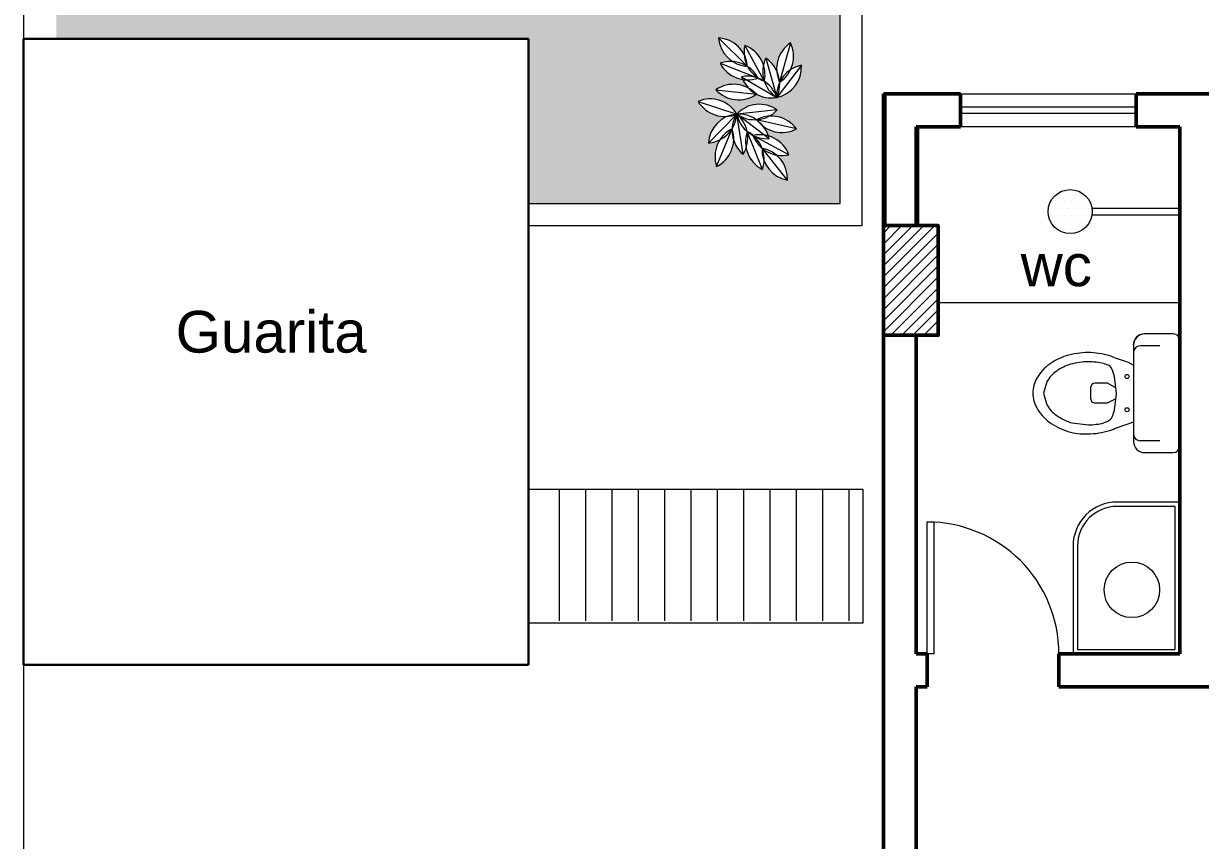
# Model space of a CAD drawing. Header units: millimetres. Extents: x 42 to 552, y 43 to 535.
# Drawn here: x 141.33 to 146.69, y 511.15 to 514.87 of the extents above; entities that cross this region are included whole.
import ezdxf
from ezdxf.enums import TextEntityAlignment as Align

# ---------------------------------------------------------------- set-up
doc = ezdxf.new("R2010")
doc.units = ezdxf.units.MM
doc.header["$LTSCALE"] = 0.75
doc.header["$MEASUREMENT"] = 0
for name, color, linetype, lineweight in [('Gramado', 9, 'Continuous', 0), ('Linhas finas', 7, 'Continuous', 0), ('Linhas grossas', 7, 'Continuous', 30), ('Paredes', 7, 'Continuous', 50)]:
    doc.layers.add(name, color=color, linetype=linetype, lineweight=lineweight)
doc.layers.add('Textos', color=144, linetype='Continuous')
doc.styles.get("Standard").update_dxf_attribs({"font": 'arial.ttf'})

# ---------------------------------------------------------------- blocks, each defined once
blk = doc.blocks.new('arbusto3planta')
for p, q in [((-0.5065592539574482, 0.5559398796849706), (-0.374758698570048, 0.4253165720186303)), ((-0.387474266885306, 0.5209202852141885), (-0.2985324836894279, 0.3580608546979818)), ((-0.1791702741102483, 0.5325370813591093), (-0.2286669973511835, 0.3536966237033141)), ((-0.499494596354765, 0.4403126185565043), (-0.3268253762332165, 0.3723481033390783)), ((-0.2923150056217878, 0.4631092105649799), (-0.241878219220439, 0.2845315930323551)), ((-0.1291733648808986, 0.4319475036880505), (-0.2418782192198421, 0.2845315930319714)), ((-0.4016942543387358, 0.3788325465015419), (-0.2418782192204958, 0.2845315930323267)), ((-0.519335059300289, 0.3190645171867033), (-0.3348360982501504, 0.2992158830387268)), ((-0.6002692578324513, 0.2666885262902099), (-0.4239504409769381, 0.2088481448185178)), ((-0.2393244436523787, 0.2274781213963166), (-0.4239504409520407, 0.208848144820081)), ((-0.553381553487128, 0.07587663654074106), (-0.4239504409526091, 0.2088481448205215)), ((-0.3951015742881623, 0.02554081327456004), (-0.4239504409520691, 0.2088481448200668)), ((-0.2764787996057976, 0.09621622259209062), (-0.4239504409520407, 0.208848144820081)), ((-0.1525667716752537, 0.1415746358615309), (-0.3333975614833662, 0.1832166862853626)), ((-0.5156978263385668, -0.02994345028930923), (-0.4452906625183459, 0.1417442492960532)), ((-0.3074900580417079, -0.04317328700554413), (-0.3764395033108201, 0.1291050021176119)), ((-0.1866811223355853, 0.0235451601586476), (-0.3500458049081203, 0.1115554742933682)), ((-0.1934129288477209, -0.09210195690096157), (-0.3087495881157167, 0.05326409806035315))]:
    blk.add_line(p, q)
for centre, start, end in [((-0.3655303253073043, 0.5664339767432125), 184.2555907635287, 266.2584697536859), ((-0.5157876272201634, 0.414822474960431), 4.255590763526271, 86.2584697536843), ((-0.2493339564921371, 0.4906458829284901), 167.6386655718902, 249.641544562048), ((-0.4366727940825683, 0.3883352569836802), 347.6386655718874, 69.64154456204618), ((-0.1010576489730397, 0.4146485637526638), 123.5283514032396, 205.5312303933977), ((-0.3067796224883637, 0.4715851413097596), 303.5283514032378, 25.53123039339553), ((-0.452250118311099, 0.3070187924292043), 27.51341279372362, 109.5162917838811), ((-0.3740698542768541, 0.5056419294663783), 207.5134127937251, 289.5162917838829), ((-0.1643867994794164, 0.4028293726217527), 154.7701619037842, 236.7730408939415), ((-0.3698064253628388, 0.3448114309755681), 334.7701619037828, 56.77304089393969), ((-0.100738791208272, 0.2934167857612096), 101.5993257610104, 183.6022047511685), ((-0.2703127928924687, 0.4230623109588123), 281.5993257610088, 3.602204751166725), ((-0.3760239034305073, 0.2397630751085984), 18.45543123937589, 100.4583102295345), ((-0.2675485701286959, 0.4236010644252985), 198.4554312393787, 280.4583102295361), ((-0.4385016203187035, 0.2030246967297558), 42.85822348001354, 124.8611024701713), ((-0.5453770350885065, 0.1363576831581952), 30.83677881584764, 112.8396578060063), ((-0.4156695372317358, 0.4152557034956601), 222.8582234800159, 304.8611024701736), ((-0.4788426637208545, 0.3391789879505325), 210.8367788158506, 292.8396578060081), ((-0.3209223177771321, 0.1119745641887988), 54.76057750422448, 136.7634564943821), ((-0.3423525668272589, 0.324351702027613), 234.7605775042227, 316.7634564943799), ((-0.5651452275438942, 0.2168053446237934), 274.7715612691251, 356.7744402592833), ((-0.412186766895843, 0.06791943673746914), 94.77156126912345, 176.7744402592809), ((-0.3040958759271177, 0.1337870494913034), 147.942397411897, 229.9452764020548), ((-0.4149954356080912, 0.06771312907785898), 11.62766674749312, 93.63054573765095), ((-0.5149561393130853, 0.1006019086033376), 327.9423974118992, 49.94527640205662), ((-0.2854338049497755, 0.2373512383343126), 191.6276667474907, 273.6305457376493), ((-0.2669328008672665, 0.05838992478962268), 36.0304589881305, 118.0333379782884), ((-0.2190315322912966, 0.2664013973572992), 216.0304589881285, 298.0333379782865), ((-0.3817472023721393, 0.01540536588355224), 116.7005869113528, 198.7034659015102), ((-0.5792412864847449, 0.09639543312320598), 296.7005869113547, 18.70346590151254), ((-0.2428780580833347, 0.08262247703541448), 160.8109010800025, 242.8137800701596), ((-0.4410515032691649, 0.003309238076639076), 340.8109010800046, 62.81378007016144), ((-0.3189830374890334, -0.02640969982509489), 20.68564830183933, 102.6885272919978), ((-0.2177438897546722, 0.1615103342771107), 200.6856483018372, 282.6885272919944), ((-0.1674732424299634, 0.04691752899154267), 177.4278262716404, 259.4307052617991), ((-0.3346892745335026, -0.08575538783217951), 357.4278262716429, 79.4307052618008)]:
    blk.add_arc(centre, 0.141418827562914, start, end)
blk = doc.blocks.new('01bacicp')
at = {"linetype": 'Continuous'}
for p, q in [((-0.2706145514823159, -0.04460357670330417), (-0.2706145514823159, -0.1746035767033054)), ((0.239385448517683, -0.01460357670330392), (-0.2406145514823157, -0.01460357670330437)), ((0.2693854485176832, -0.1746035767033045), (0.2693854485176832, -0.04460357670330373)), ((-0.2164765364391306, -0.1054577232467011), (-0.2164765364391306, -0.194603576703305)), ((0.2152474334744978, -0.1054577232467011), (0.2152474334744978, -0.194603576703305)), ((-0.2206145514823161, -0.2246035767033052), (0.2193854485176834, -0.2246035767033043)), ((-0.02737638640226336, -0.3078716428601491), (-0.04647607396638431, -0.3431799549571521)), ((0.04351807370469185, -0.3432075525837557), (0.02396491744526319, -0.3078135964639821)), ((-0.04647607396638431, -0.3431799549571521), (-0.04643932322338618, -0.4002178172442719)), ((0.04351807370469185, -0.4002049308092284), (0.04351807370469185, -0.3432075525837557)), ((-0.02643932737489152, -0.4202049308092284), (0.02351807370469228, -0.4202049308092284))]:
    blk.add_line(p, q, dxfattribs=at)
for points in [[(-0.1637798222919002, -0.3131799549571519), (-0.1418242844507267, -0.2500434406069449), (-0.1287974764001989, -0.225286989661726), (0.1312025235998009, -0.225286989661726), (0.1618760914307327, -0.3131799549571501), (0.1631926532019135, -0.3166757295172764)], [(-0.1356184877571369, -0.3609478618362658), (-0.1280360785134169, -0.3378199944772886), (-0.1170644598718011, -0.3266785566126202), (-0.1024541625433466, -0.320178159270645), (-0.07708911818585928, -0.3131799549571519), (0.002023053909016248, -0.3047323785499754), (0.07586001522122565, -0.3131799549571519), (0.1012883778368154, -0.3208728789397539), (0.1167043860742556, -0.3285413964083972), (0.1268030579442625, -0.3393069716741128), (0.1343893847925042, -0.3609478618362658)]]:
    blk.add_lwpolyline(points, dxfattribs=at)
for points in [[(-0.1637798222919091, -0.3131799549571537, 0.02061110160360408), (-0.170903703783976, -0.3333572234040845, 0.07425279290063513), (-0.1858483030329001, -0.4322713041370014, 0.07425279290064182), (-0.1712438540378054, -0.5312361791356559, 0.08494482287113478), (-0.1320253545503922, -0.6095589281618086, 0.1062990259500508), (-0.06905979470089196, -0.6653749348505009, 0.1286422278814191), (-0.001476073966383495, -0.683179954957152, 0.1286422278814231)], [(-0.001476073966383495, -0.683179954957152, 0.1286422278814231), (0.06616846018101707, -0.665607389711873, 0.1062990259500508), (0.1293255407110632, -0.6100081855021529, 0.08494482287114159), (0.1729265249044429, -0.5236758845704075, 0.08995214376240723), (0.1837576775842003, -0.4329066499607124, 0.07425279290063976), (0.1691532285891055, -0.3339417749620606, 0.0211917533070978), (0.1618760914307327, -0.3131799549571501, 0.106299025950046)], [(-0.135618487757136, -0.3609478618362654, 0.06052125276366698), (-0.1440532157571885, -0.4303766385775707, 0.07087421449831834), (-0.132517213808689, -0.5113514678026729, 0.08246842187396071), (-0.1020410036754189, -0.5748324947313841, 0.1068169558707426), (-0.05264624936729323, -0.6204640243330655), (-0.0006145514823163722, -0.6346680695145102)], [(-0.0006145514823163722, -0.6346680695145102), (0.05141714640265782, -0.6204640243330655, 0.1068169558707519), (0.1008119007107862, -0.5748324947313836, 0.08246842187395446), (0.1345479000412544, -0.5045614251791197), (0.1428241127925549, -0.4303766385775707, 0.06052125276367169), (0.1343893847925024, -0.3609478618362654, 0.04535000877136934)]]:
    blk.add_lwpolyline(points, format="xyb", dxfattribs=at)
for centre in [(-0.0770891181858584, -0.2546487511758873), (0.07413697025309052, -0.2546487511758873)]:
    blk.add_circle(centre, 0.009124806254400042, dxfattribs=at)
for centre, radius, start, end in [((-0.2406145514823157, -0.04460357670330417), 0.03, 90, 179.9999999999999), ((0.239385448517683, -0.04460357670330373), 0.03, 0, 90), ((-0.2206145514823161, -0.1746035767033054), 0.05, 180, 270), ((-0.2206145514823161, -0.1760563743102335), 0.05, 180, 269.9999999999999), ((-0.1864765364391303, -0.194603576703305), 0.03, 180, 270), ((0.1852474334744976, -0.194603576703305), 0.03, 270, 0), ((0.2193854485176834, -0.1746035767033045), 0.05, 270, 0), ((-0.02643932737489152, -0.4002049308092284), 0.02, 180.036916919603, 269.9999999999999), ((0.02351807370469228, -0.4002049308092284), 0.02, 270, 0)]:
    blk.add_arc(centre, radius, start, end, dxfattribs=at)
blk = doc.blocks.new('*X22')
at = {"color": 0}
for p, q in [((-52.546875, 39.84375), (-52.546875, 39.84375)), ((-52.515625, 39.84375), (-52.515625, 39.84375)), ((-52.49999999999999, 39.875), (-52.49999999999999, 39.875)), ((-52.484375, 39.84375), (-52.484375, 39.84375)), ((-52.46874999999999, 39.875), (-52.46874999999999, 39.875)), ((-52.453125, 39.84375), (-52.453125, 39.84375)), ((-52.43749999999999, 39.875), (-52.43749999999999, 39.875)), ((-52.421875, 39.84375), (-52.421875, 39.84375)), ((-52.40624999999999, 39.875), (-52.40624999999999, 39.875)), ((-52.390625, 39.84375), (-52.390625, 39.84375)), ((-52.54687499999999, 39.78125), (-52.54687499999999, 39.78125)), ((-52.53125, 39.8125), (-52.53125, 39.8125)), ((-52.51562499999999, 39.78125), (-52.51562499999999, 39.78125)), ((-52.5, 39.8125), (-52.5, 39.8125)), ((-52.48437499999999, 39.78125), (-52.48437499999999, 39.78125)), ((-52.46875, 39.8125), (-52.46875, 39.8125)), ((-52.45312499999999, 39.78125), (-52.45312499999999, 39.78125)), ((-52.4375, 39.8125), (-52.4375, 39.8125)), ((-52.42187499999999, 39.78125), (-52.42187499999999, 39.78125)), ((-52.40625, 39.8125), (-52.40625, 39.8125)), ((-52.39062499999999, 39.78125), (-52.39062499999999, 39.78125)), ((-52.375, 39.8125), (-52.375, 39.8125)), ((-52.53125, 39.75), (-52.53125, 39.75)), ((-52.5, 39.75), (-52.5, 39.75)), ((-52.46875, 39.75), (-52.46875, 39.75)), ((-52.4375, 39.75), (-52.4375, 39.75)), ((-52.40625, 39.75), (-52.40625, 39.75)), ((-52.375, 39.75), (-52.375, 39.75)), ((-52.515625, 39.71875), (-52.515625, 39.71875)), ((-52.484375, 39.71875), (-52.484375, 39.71875)), ((-52.453125, 39.71875), (-52.453125, 39.71875)), ((-52.421875, 39.71875), (-52.421875, 39.71875))]:
    blk.add_line(p, q, dxfattribs=at)
blk = doc.blocks.new('Chuveiro')
for p, q in [((-0.0008242679290546562, 0.01807612479787934), (-0.4008242679290532, 0.01807612479787934)), ((-0.0008242679290546562, -0.01192387520212179), (-0.4008242679290532, -0.01192387520212179))]:
    blk.add_line(p, q)
blk.add_circle((-0.4989452108562205, 0.003962945158271225), 0.1)
blk.add_blockref('*X22', (51.96024720760009, -39.79569768389678))

msp = doc.modelspace()

# ---------------------------------------------------------------- hatches: boundary and pattern name
at = {"layer": 'Gramado'}
h = msp.add_hatch(dxfattribs=at)
h.set_pattern_fill('GRASS', color=92, scale=0.003)
h.set_pattern_definition([(90, (-892.9248568306605, -728.6013858563535), (-0.05388153672, 0.05388153672), [0.0142875, -0.09347557344]), (45, (-892.9248568306605, -728.6013858563535), (-0.05388153672641492, 0.05388153672641492), [0.0142875, -0.0619125]), (135, (-892.9248568306605, -728.6013858563535), (-0.05388153672641492, -0.05388153672641492), [0.0142875, -0.0619125])])
edge = h.paths.add_edge_path()
edge.add_line((145.0471408245012, 517.4998435632856), (144.340609007, 517.4998435632856))
edge.add_line((144.340609007, 517.4998435632856), (144.340609007, 517.1998435632856))
edge.add_line((144.340609007, 517.1998435632856), (142.340609007, 517.1998435632856))
edge.add_line((142.340609007, 517.1998435632856), (142.340609007, 517.4998435632856))
edge.add_line((142.340609007, 517.4998435632856), (142.0216834700325, 517.4998435632856))
edge.add_arc((141.8832333678459, 517.4710190252363), 0.1414188275627394, -25.22983809591159, 11.760660384646485, ccw=False)
edge.add_arc((142.089274199126, 517.2928506696874), 0.1414188275629525, 101.59932576099442, 123.52835140330711, ccw=False)
edge.add_arc((141.9197001974419, 517.4224961948848), 0.1414188275628092, -78.40067423894192, 3.6022047512299196, ccw=False)
edge.add_arc((141.9224644202059, 517.423034948351), 0.1414188275628079, 241.5883419959288, 280.4583102297619, ccw=False)
edge.add_arc((141.7743434531027, 517.4146895874219), 0.1414188275630095, 222.8582234800056, 304.8611024700301, ccw=False)
edge.add_arc((141.7515113700156, 517.202458580656), 0.1414188275628879, 61.58834199592877, 124.86110247012061, ccw=False)
edge.add_arc((141.922464420206, 517.4230349483519), 0.1414188275633924, 204.0137067799075, 222.8582234802082, ccw=False)
edge.add_arc((141.8159431360575, 517.5050758133928), 0.141418827562946, 207.5134127937179, 260.78059884051106, ccw=False)
edge.add_arc((141.7377628720232, 517.3064526763553), 0.1414188275631412, 86.25846975376157, 109.51629178382109, ccw=False)
edge.add_arc((141.8244826650271, 517.5658678606692), 0.1414188275627867, 207.831353460591, 236.7730408937573, ccw=False)
edge.add_line((141.6994223717911, 517.4998435632856), (141.4771408245028, 517.4998435632856))
edge.add_line((141.4771408245028, 517.4998435632856), (141.4771408245033, 514.7998435632858))
edge.add_line((141.4771408245033, 514.7998435632858), (141.8271408245025, 514.7998435632858))
edge.add_line((141.8271408245025, 514.7998435632858), (143.6271408245034, 514.7998435632855))
edge.add_line((143.6271408245034, 514.7998435632855), (143.6271408245034, 514.0498435632855))
edge.add_line((143.6271408245034, 514.0498435632855), (145.0471408245012, 514.0498435632855))
edge.add_line((145.0471408245012, 514.0498435632855), (145.0471408245012, 517.4998435632856))
edge = h.paths.add_edge_path(flags=16)
edge.add_arc((142.5183505570532, 516.4995128191144), 0.1414188275627755, -25.22983809591159, 25.531230393316378, ccw=False)
edge.add_arc((142.7243913883333, 516.3213444635655), 0.1414188275630152, 101.59932576112982, 123.52835140334551, ccw=False)
edge.add_arc((142.5548173866489, 516.450989988763), 0.1414188275628092, -78.40067423894192, 3.6022047512299196, ccw=False)
edge.add_arc((142.557581609413, 516.4515287422291), 0.1414188275627872, 241.5883419959693, 280.4583102297166, ccw=False)
edge.add_arc((142.4094606423099, 516.4431833813001), 0.1414188275630095, 222.8582234800056, 304.8611024700301, ccw=False)
edge.add_arc((142.3866285592228, 516.2309523745341), 0.1414188275628879, 61.58834199592877, 124.86110247012061, ccw=False)
edge.add_arc((142.5575816094133, 516.45152874223), 0.1414188275634758, 204.0137067798887, 222.8582234801768, ccw=False)
edge.add_arc((142.4510603252645, 516.5335696072711), 0.141418827563134, 207.5134127937996, 260.7805988406168, ccw=False)
edge.add_arc((142.3728800612303, 516.3349464702335), 0.1414188275631792, 86.25846975362379, 109.51629178386449, ccw=False)
edge.add_arc((142.4595998542344, 516.5943616545476), 0.1414188275629146, 184.2555907635215, 236.77304089384631, ccw=False)
edge.add_arc((142.3093425523213, 516.4427501527648), 0.141418827562962, 27.513412793614975, 86.25846975357177, ccw=False)
edge.add_arc((142.5757962230495, 516.5185735607329), 0.1414188275629488, 167.6386655718333, 184.2555907636134, ccw=False)
edge.add_arc((142.3884573854589, 516.4162629347884), 0.1414188275627735, 18.45543123921078, 69.64154456197218, ccw=False)
edge.add_arc((142.6607433800625, 516.4307570504266), 0.1414188275631603, 154.7701619039413, 167.6386655721328, ccw=False)
edge.add_arc((142.4553237541784, 516.37273910878), 0.1414188275631671, 25.531230393340024, 56.77304089385831, ccw=False)
edge.add_arc((142.7240725305685, 516.4425762415572), 0.1414188275629362, 123.52835140326869, 183.6022047505806, ccw=False)
edge = h.paths.add_edge_path(flags=0)
edge.add_line((142.5832519603211, 516.3124592708366), (142.4234359252027, 516.406760224306))
edge.add_arc((142.449106276111, 516.267690752913), 0.1414188275629489, 18.455431239298207, 100.45831022956389, ccw=False)
edge = h.paths.add_edge_path(flags=16)
edge.add_arc((142.4827776127139, 516.3522793798325), 0.1414188275635536, 298.03333797853236, 316.76345649444335, ccw=False)
edge.add_arc((142.5581973786741, 516.0863176025939), 0.1414188275631641, 36.03045898806897, 93.63054573738009, ccw=False)
edge.add_arc((142.6060986472502, 516.2943290751618), 0.1414188275632203, 234.7605775045813, 298.0333379782885, ccw=False)
edge.add_arc((142.4101347439333, 516.0956408068816), 0.1414188275634054, 17.185942288235026, 36.030458987987686, ccw=False)
edge.add_arc((142.5061471420523, 516.0015179779793), 0.1414188275630246, 20.685648301812876, 73.952834348544, ccw=False)
edge.add_arc((142.607386289787, 516.1894380120816), 0.1414188275629768, 259.4307052616849, 282.68852729191985, ccw=False)
edge.add_arc((142.490440905008, 515.9421722899722), 0.1414188275630119, -2.5721737283031985, 49.94527640213289, ccw=False)
edge.add_arc((142.6576569371115, 516.074845206796), 0.1414188275628985, 200.6856483019316, 259.4307052618208, ccw=False)
edge.add_arc((142.3840786762726, 516.031236915881), 0.1414188275627355, 340.8109010799837, 357.4278262716006, ccw=False)
edge.add_arc((142.5822521214582, 516.11055015484), 0.1414188275630778, 191.6276667474941, 242.8137800702218, ccw=False)
edge.add_arc((142.3101740402287, 516.1285295864079), 0.1414188275625423, 327.9423974118409, 340.81090107995345, ccw=False)
edge.add_arc((142.521034303614, 516.1617147272955), 0.1414188275623435, 198.7034659013217, 229.9452764020256, ccw=False)
edge.add_arc((142.2458888930568, 516.1243231109277), 0.1414188275628884, 296.7005869113709, 356.77444025881147, ccw=False)
edge.add_arc((142.4433829771697, 516.0433330436879), 0.1414188275631498, 147.9423974123976, 198.7034659014076, ccw=False)
edge.add_arc((142.2599849519978, 516.2447330224284), 0.1414188275630948, 274.77156126896875, 296.70058691132954, ccw=False)
edge.add_arc((142.4129434126455, 516.0958471145418), 0.1414188275629379, 112.83965780574519, 176.7744402592739, ccw=False)
edge.add_arc((142.3462875158207, 516.3671066657553), 0.1414188275631564, 210.8367788159615, 274.77156127918175, ccw=False)
edge.add_arc((142.2797531444529, 516.1642853609624), 0.1414188275631137, 30.836778808796794, 112.8396578059575, ccw=False)
edge.add_arc((142.5042078617645, 516.1399022419935), 0.1414188275629805, 54.76057750414299, 136.7634565038349, ccw=False)
edge = h.paths.add_edge_path(flags=0)
edge.add_line((142.4011797385895, 516.2367758226244), (142.548651379936, 516.1241439003963))
edge.add_arc((142.5396963745918, 516.2652789161386), 0.1414188275629948, 191.6276667474941, 273.63054573775366, ccw=False)
edge = h.paths.add_edge_path(flags=16)
edge.add_arc((143.2228059405483, 516.4047571050778), 0.1414188275630255, 30.836778808796794, 112.8396578058726, ccw=False)
edge.add_arc((143.4472606578598, 516.3803739861089), 0.1414188275629805, 54.76057750414299, 136.7634565038349, ccw=False)
edge.add_arc((143.4258304088092, 516.5927511239479), 0.1414188275635536, 298.03333797853236, 316.76345649444335, ccw=False)
edge.add_arc((143.5012501747694, 516.3267893467093), 0.1414188275631641, 36.03045898806897, 93.63054573738009, ccw=False)
edge.add_arc((143.5491514433455, 516.5348008192773), 0.1414188275632203, 234.7605775045813, 298.0333379782885, ccw=False)
edge.add_arc((143.3531875400287, 516.3361125509971), 0.1414188275634054, 17.185942288235026, 36.030458987987686, ccw=False)
edge.add_arc((143.4491999381477, 516.2419897220948), 0.1414188275630246, 20.685648301812876, 73.952834348544, ccw=False)
edge.add_arc((143.5504390858823, 516.429909756197), 0.1414188275629768, 259.4307052616849, 282.68852729191985, ccw=False)
edge.add_arc((143.4334937011033, 516.1826440340876), 0.1414188275630119, -2.5721737283031985, 49.94527640213289, ccw=False)
edge.add_arc((143.6007097332068, 516.3153169509114), 0.1414188275628985, 200.6856483019316, 259.4307052618208, ccw=False)
edge.add_arc((143.3271314723679, 516.2717086599964), 0.1414188275627355, 340.8109010799837, 357.4278262716006, ccw=False)
edge.add_arc((143.5253049175535, 516.3510218989554), 0.1414188275630778, 191.6276667474941, 242.8137800702218, ccw=False)
edge.add_arc((143.2532268363241, 516.3690013305234), 0.1414188275625423, 327.9423974118409, 340.81090107995345, ccw=False)
edge.add_arc((143.4640870997093, 516.4021864714109), 0.1414188275623435, 198.7034659013217, 229.9452764020256, ccw=False)
edge.add_arc((143.1889416891521, 516.3647948550431), 0.1414188275628884, 296.7005869113709, 356.77444025881147, ccw=False)
edge.add_arc((143.386435773265, 516.2838047878033), 0.1414188275631498, 147.9423974123976, 198.7034659014076, ccw=False)
edge.add_arc((143.2030377480932, 516.4852047665438), 0.1414188275630948, 274.77156126896875, 296.70058691132954, ccw=False)
edge.add_arc((143.3559962087409, 516.3363188586573), 0.1414188275629379, 112.83965780574519, 176.7744402592739, ccw=False)
edge.add_arc((143.2893403119162, 516.6075784098707), 0.1414188275631374, 210.8367788159615, 274.77156127908995, ccw=False)
edge = h.paths.add_edge_path(flags=0)
edge.add_line((143.3442325347069, 516.477247566723), (143.4917041760314, 516.3646156445118))
edge.add_arc((143.4827491707055, 516.5057506602552), 0.1414188275629703, 191.6276667549286, 273.63054573032366, ccw=False)
edge = h.paths.add_edge_path(flags=16)
edge.add_arc((142.0225397479043, 517.0463514129178), 0.1414188275627838, 200.6856483019316, 259.4307052540341, ccw=False)
edge.add_arc((141.7489614870653, 517.0027431220028), 0.1414188275627355, 340.8109010799837, 357.4278262716006, ccw=False)
edge.add_arc((141.9471349322508, 517.0820563609616), 0.1414188275628236, 191.6276667475936, 242.81378007022062, ccw=False)
edge.add_arc((141.6750568510214, 517.1000357925291), 0.1414188275625749, 327.94239741207036, 340.8109010800556, ccw=False)
edge.add_arc((141.885917114407, 517.1332209334173), 0.1414188275625175, 198.7034659012921, 229.9452764020849, ccw=False)
edge.add_arc((141.6107717038495, 517.0958293170495), 0.1414188275628884, 296.7005869112886, 356.77444025881147, ccw=False)
edge.add_arc((141.8082657879621, 517.0148392498097), 0.1414188275630421, 147.9423974123732, 198.7034659014223, ccw=False)
edge.add_arc((141.6248677627902, 517.2162392285502), 0.1414188275631459, 274.7715612691983, 296.7005869113707, ccw=False)
edge.add_arc((141.7778262234385, 517.0673533206636), 0.1414188275629379, 112.83965780574519, 176.7744402592739, ccw=False)
edge.add_arc((141.7111703266135, 517.3386128718771), 0.1414188275631753, 210.8367788159615, 274.77156127927356, ccw=False)
edge.add_arc((141.6446359552457, 517.1357915670842), 0.1414188275631137, 30.836778808796794, 112.8396578059575, ccw=False)
edge.add_arc((141.8690906725573, 517.1114084481153), 0.1414188275629805, 54.76057750414299, 136.7634565038349, ccw=False)
edge.add_arc((141.8476604235067, 517.3237855859543), 0.1414188275635536, 298.03333797853236, 316.76345649444335, ccw=False)
edge.add_arc((141.9230801894671, 517.0578238087157), 0.1414188275631785, 36.03045898806897, 93.630545737472, ccw=False)
edge.add_arc((141.9709814580431, 517.2658352812834), 0.1414188275630731, 234.76057750436212, 298.0333379783724, ccw=False)
edge.add_arc((141.7750175547264, 517.0671470130035), 0.1414188275630794, 17.185942288275783, 36.03045898819772, ccw=False)
edge.add_arc((141.8710299528451, 516.9730241841012), 0.1414188275630246, 20.685648301812876, 73.952834348544, ccw=False)
edge.add_arc((141.9722691005798, 517.1609442182034), 0.1414188275629768, 259.4307052616849, 282.68852729191985, ccw=False)
edge.add_arc((141.8553237157824, 516.9136784961095), 0.141418827562956, -2.572173733099021, 49.945276392425626, ccw=False)
edge = h.paths.add_edge_path(flags=0)
edge.add_line((141.766062549382, 517.2082820287465), (141.9135341907286, 517.0956501065182))
edge.add_arc((141.9045791853844, 517.2367851222605), 0.1414188275629948, 191.6276667474038, 273.63054573775366, ccw=False)
edge = h.paths.add_edge_path(flags=16)
edge.add_arc((143.2523953484166, 516.6832218968802), 0.1414188275629472, 27.513412793614975, 86.25846975366369, ccw=False)
edge.add_arc((143.5188490191448, 516.7590453048483), 0.1414188275629488, 167.6386655718333, 184.2555907636134, ccw=False)
edge.add_arc((143.3315101815542, 516.6567346789038), 0.1414188275627735, 18.45543123921078, 69.64154456197218, ccw=False)
edge.add_arc((143.6037961761579, 516.671228794542), 0.1414188275631603, 154.7701619039413, 167.6386655721328, ccw=False)
edge.add_arc((143.3983765502737, 516.6132108528955), 0.1414188275631671, 25.531230393340024, 56.77304089385831, ccw=False)
edge.add_arc((143.6671253266638, 516.6830479856726), 0.1414188275629362, 123.52835140326869, 183.6022047505806, ccw=False)
edge.add_arc((143.4614033531485, 516.7399845632299), 0.1414188275627755, -25.22983809591159, 25.531230393316378, ccw=False)
edge.add_arc((143.6674441844286, 516.561816207681), 0.1414188275630152, 101.59932576112982, 123.52835140334551, ccw=False)
edge.add_arc((143.4978701827442, 516.6914617328785), 0.1414188275628092, -78.40067423894192, 3.6022047512299196, ccw=False)
edge.add_arc((143.5006344055083, 516.6920004863446), 0.1414188275627872, 241.5883419959693, 280.4583102297166, ccw=False)
edge.add_arc((143.3525134384053, 516.6836551254155), 0.1414188275630095, 222.8582234800056, 304.8611024700301, ccw=False)
edge.add_arc((143.3296813553181, 516.4714241186496), 0.1414188275628879, 61.58834199592877, 124.86110247012061, ccw=False)
edge.add_arc((143.5006344055087, 516.6920004863455), 0.1414188275634758, 204.0137067798887, 222.8582234801768, ccw=False)
edge.add_arc((143.3941131213599, 516.7740413513866), 0.141418827563134, 207.5134127937996, 260.7805988406168, ccw=False)
edge.add_arc((143.3159328573256, 516.5754182143489), 0.1414188275631792, 86.25846975362379, 109.51629178386449, ccw=False)
edge.add_arc((143.4026526503295, 516.8348333986632), 0.1414188275629802, 184.2555907636134, 236.7730408939738, ccw=False)
edge = h.paths.add_edge_path(flags=0)
edge.add_line((143.5263047564165, 516.552931014952), (143.3664887212981, 516.6472319684215))
edge.add_arc((143.3921590722064, 516.5081624970285), 0.1414188275629489, 18.455431239298207, 100.45831022956389, ccw=False)
edge = h.paths.add_edge_path(flags=16)
edge.add_arc((143.0599355941114, 515.7405723573081), 0.1414188275629472, 27.513412793614975, 86.25846975366369, ccw=False)
edge.add_arc((143.3263892648396, 515.8163957652762), 0.1414188275629488, 167.6386655718333, 184.2555907636134, ccw=False)
edge.add_arc((143.139050427249, 515.7140851393315), 0.1414188275629866, 18.455431239298207, 69.64154456200413, ccw=False)
edge.add_arc((143.4113364218526, 515.7285792549696), 0.141418827563209, 154.770161903858, 167.6386655720428, ccw=False)
edge.add_arc((143.2059167959685, 515.6705613133233), 0.1414188275631671, 25.531230393340024, 56.77304089385831, ccw=False)
edge.add_arc((143.4746655723586, 515.7403984461002), 0.1414188275629219, 123.52835140321781, 183.6022047504886, ccw=False)
edge.add_arc((143.2689435988433, 515.7973350236575), 0.1414188275628734, -25.229838095828313, 25.531230393399596, ccw=False)
edge.add_arc((143.4749844301234, 515.6191666681091), 0.1414188275628257, 101.5993257611483, 123.52835140339641, ccw=False)
edge.add_arc((143.305410428439, 515.7488121933063), 0.1414188275628092, -78.40067423894192, 3.6022047512299196, ccw=False)
edge.add_arc((143.3081746512031, 515.7493509467727), 0.1414188275630108, 241.5883419960131, 280.45831022969986, ccw=False)
edge.add_arc((143.1600536841, 515.7410055858434), 0.1414188275630095, 222.8582234800056, 304.8611024700301, ccw=False)
edge.add_arc((143.1372216010129, 515.5287745790772), 0.1414188275630745, 61.5883419959726, 124.86110247006789, ccw=False)
edge.add_arc((143.3081746512034, 515.7493509467738), 0.1414188275637851, 204.0137067801411, 222.8582234803119, ccw=False)
edge.add_arc((143.2016533670546, 515.831391811814), 0.1414188275629096, 207.5134127936362, 260.780598840602, ccw=False)
edge.add_arc((143.1234731030204, 515.632768674777), 0.1414188275629649, 86.25846975361782, 109.51629178389521, ccw=False)
edge.add_arc((143.2101928960243, 515.8921838590911), 0.1414188275629802, 184.2555907636134, 236.7730408939738, ccw=False)
edge = h.paths.add_edge_path(flags=0)
edge.add_line((143.3338450021113, 515.6102814753799), (143.1740289669929, 515.7045824288493))
edge.add_arc((143.1996993179011, 515.5655129574563), 0.1414188275629489, 18.455431239298207, 100.45831022956389, ccw=False)
edge = h.paths.add_edge_path(flags=16)
edge.add_arc((143.2548009035546, 515.4377244465365), 0.1414188275631363, 54.76057750419608, 136.7634565037678, ccw=False)
edge.add_arc((143.233370654504, 515.650101584376), 0.1414188275637094, 298.0333379784891, 316.7634564943762, ccw=False)
edge.add_arc((143.3087904204642, 515.3841398071374), 0.1414188275629372, 36.03045898812309, 93.63054573738589, ccw=False)
edge.add_arc((143.3566916890402, 515.5921512797051), 0.1414188275629662, 234.7605775044374, 298.03333797829106, ccw=False)
edge.add_arc((143.1607277857236, 515.3934630114254), 0.1414188275631295, 17.185942288072624, 36.03045898806897, ccw=False)
edge.add_arc((143.2567401838425, 515.2993401825227), 0.1414188275630246, 20.685648301812876, 73.952834348544, ccw=False)
edge.add_arc((143.3579793315771, 515.4872602166247), 0.141418827562755, 259.430705261668, 282.68852729194003, ccw=False)
edge.add_arc((143.2410339467981, 515.2399944945155), 0.1414188275630119, -2.5721737283031985, 49.94527640213289, ccw=False)
edge.add_arc((143.4082499789016, 515.3726674113393), 0.1414188275628985, 200.6856483019316, 259.4307052618208, ccw=False)
edge.add_arc((143.1346717180627, 515.3290591204243), 0.1414188275627355, 340.8109010799837, 357.4278262716006, ccw=False)
edge.add_arc((143.3328451632483, 515.4083723593831), 0.1414188275628755, 191.6276667474038, 242.8137800701797, ccw=False)
edge.add_arc((143.0607670820189, 515.4263517909515), 0.141418827562617, 327.9423974117628, 340.8109010798664, ccw=False)
edge.add_arc((143.2716273454042, 515.4595369318388), 0.1414188275624166, 198.7034659013069, 229.9452764019903, ccw=False)
edge.add_arc((142.9964819348469, 515.4221453154712), 0.1414188275629012, 296.70058691132954, 356.7744402587195, ccw=False)
edge.add_arc((143.1939760189598, 515.341155248231), 0.1414188275630769, 147.9423974123196, 198.7034659013203, ccw=False)
edge.add_arc((143.0105779937879, 515.5425552269717), 0.1414188275630948, 274.77156126896875, 296.70058691132954, ccw=False)
edge.add_arc((143.1635364544356, 515.3936693190851), 0.1414188275629379, 112.83965780574519, 176.7744402592739, ccw=False)
edge.add_arc((143.0968805576108, 515.6649288702986), 0.1414188275631564, 210.8367788159615, 274.77156127918175, ccw=False)
edge.add_arc((143.030346186243, 515.4621075655059), 0.1414188275629042, 30.836778808717725, 112.8396578059932, ccw=False)
edge = h.paths.add_edge_path(flags=0)
edge.add_line((143.1517727804021, 515.5345980271507), (143.2992444217261, 515.4219661049397))
edge.add_arc((143.2902894164006, 515.5631011206829), 0.1414188275627218, 191.6276667549378, 273.63054573019156, ccw=False)
edge = h.paths.add_edge_path(flags=16)
edge.add_arc((141.8254954415544, 515.5568632795421), 0.1414188275628734, -25.229838095828313, 25.531230393399596, ccw=False)
edge.add_arc((142.0315362728345, 515.3786949239936), 0.1414188275628257, 101.5993257611483, 123.52835140339641, ccw=False)
edge.add_arc((141.8619622711501, 515.5083404491909), 0.1414188275628092, -78.40067423894192, 3.6022047512299196, ccw=False)
edge.add_arc((141.8647264939142, 515.5088792026572), 0.1414188275630108, 241.5883419960131, 280.45831022969986, ccw=False)
edge.add_arc((141.7166055268111, 515.5005338417279), 0.1414188275630095, 222.8582234800056, 304.8611024700301, ccw=False)
edge.add_arc((141.693773443724, 515.2883028349618), 0.1414188275630745, 61.5883419959726, 124.86110247006789, ccw=False)
edge.add_arc((141.8647264939145, 515.5088792026584), 0.1414188275637851, 204.0137067801411, 222.8582234803119, ccw=False)
edge.add_arc((141.7582052097657, 515.5909200676986), 0.1414188275629096, 207.5134127936362, 260.780598840602, ccw=False)
edge.add_arc((141.6800249457315, 515.3922969306616), 0.1414188275629649, 86.25846975361782, 109.51629178389521, ccw=False)
edge.add_arc((141.7667447387356, 515.6517121149755), 0.1414188275629146, 184.2555907635215, 236.77304089384631, ccw=False)
edge.add_arc((141.6164874368225, 515.5001006131927), 0.141418827562962, 27.513412793614975, 86.25846975357177, ccw=False)
edge.add_arc((141.8829411075507, 515.5759240211607), 0.1414188275629488, 167.6386655718333, 184.2555907636134, ccw=False)
edge.add_arc((141.6956022699601, 515.473613395216), 0.1414188275629866, 18.455431239298207, 69.64154456200413, ccw=False)
edge.add_arc((141.9678882645637, 515.4881075108542), 0.141418827563209, 154.770161903858, 167.6386655720428, ccw=False)
edge.add_arc((141.7624686386796, 515.4300895692079), 0.1414188275631671, 25.531230393340024, 56.77304089385831, ccw=False)
edge.add_arc((142.0312174150697, 515.4999267019848), 0.1414188275629219, 123.52835140321781, 183.6022047504886, ccw=False)
edge = h.paths.add_edge_path(flags=0)
edge.add_line((141.8903968448228, 515.3698097312642), (141.730580809704, 515.4641106847339))
edge.add_arc((141.7562511606126, 515.3250412133407), 0.1414188275632344, 18.455431239283485, 100.4583102296831, ccw=False)
edge = h.paths.add_edge_path(flags=16)
edge.add_arc((141.7899224972151, 515.4096298402605), 0.1414188275637094, 298.0333379784891, 316.7634564943762, ccw=False)
edge.add_arc((141.8653422631753, 515.143668063022), 0.1414188275629372, 36.03045898812309, 93.63054573738589, ccw=False)
edge.add_arc((141.9132435317513, 515.3516795355897), 0.1414188275629662, 234.7605775044374, 298.03333797829106, ccw=False)
edge.add_arc((141.7172796284347, 515.15299126731), 0.1414188275631295, 17.185942288072624, 36.03045898806897, ccw=False)
edge.add_arc((141.8132920265535, 515.0588684384072), 0.1414188275630246, 20.685648301812876, 73.952834348544, ccw=False)
edge.add_arc((141.9145311742882, 515.2467884725093), 0.141418827562755, 259.430705261668, 282.68852729194003, ccw=False)
edge.add_arc((141.7975857895092, 514.9995227504), 0.1414188275630119, -2.5721737283031985, 49.94527640213289, ccw=False)
edge.add_arc((141.9648018216127, 515.1321956672239), 0.1414188275628985, 200.6856483019316, 259.4307052618208, ccw=False)
edge.add_arc((141.6912235607738, 515.0885873763089), 0.1414188275627355, 340.8109010799837, 357.4278262716006, ccw=False)
edge.add_arc((141.8893970059594, 515.1679006152676), 0.1414188275628755, 191.6276667474038, 242.8137800701797, ccw=False)
edge.add_arc((141.6173189247299, 515.185880046836), 0.141418827562617, 327.9423974117628, 340.8109010798664, ccw=False)
edge.add_arc((141.8281791881152, 515.2190651877233), 0.1414188275623435, 198.7034659013217, 229.9452764020256, ccw=False)
edge.add_arc((141.553033777558, 515.1816735713558), 0.1414188275629012, 296.70058691132954, 356.7744402587195, ccw=False)
edge.add_arc((141.7505278616709, 515.1006835041155), 0.1414188275630769, 147.9423974123196, 198.7034659013203, ccw=False)
edge.add_arc((141.567129836499, 515.3020834828562), 0.1414188275630948, 274.77156126896875, 296.70058691132954, ccw=False)
edge.add_arc((141.7200882971467, 515.1531975749697), 0.1414188275629379, 112.83965780574519, 176.7744402592739, ccw=False)
edge.add_arc((141.6534324003219, 515.4244571261831), 0.1414188275631564, 210.8367788159615, 274.77156127918175, ccw=False)
edge.add_arc((141.5868980289541, 515.2216358213905), 0.1414188275629042, 30.836778808717725, 112.8396578059932, ccw=False)
edge.add_arc((141.8113527462657, 515.1972527024211), 0.1414188275631363, 54.76057750419608, 136.7634565037678, ccw=False)
edge = h.paths.add_edge_path(flags=0)
edge.add_line((141.7083246230907, 515.2941262830525), (141.8557962644372, 515.1814943608242))
edge.add_arc((141.846841259093, 515.3226293765663), 0.1414188275627679, 191.6276667473136, 273.63054573775946, ccw=False)
edge = h.paths.add_edge_path(flags=16)
edge.add_arc((144.5411554109691, 516.9626517722704), 0.1414188275631137, 30.836778808796794, 112.8396578059575, ccw=False)
edge.add_arc((144.7656101282806, 516.9382686533015), 0.1414188275629805, 54.76057750414299, 136.7634565038349, ccw=False)
edge.add_arc((144.74417987923, 517.1506457911405), 0.1414188275635536, 298.03333797853236, 316.76345649444335, ccw=False)
edge.add_arc((144.8195996451902, 516.884684013902), 0.1414188275631641, 36.03045898806897, 93.63054573738009, ccw=False)
edge.add_arc((144.8675009137664, 517.0926954864697), 0.1414188275629662, 234.7605775045658, 298.03333797829106, ccw=False)
edge.add_arc((144.6715370104496, 516.8940072181904), 0.1414188275630961, 17.185942287984517, 36.03045898773712, ccw=False)
edge.add_arc((144.7675494085685, 516.7998843892874), 0.1414188275630246, 20.685648301812876, 73.952834348544, ccw=False)
edge.add_arc((144.8687885563031, 516.9878044233897), 0.1414188275629768, 259.4307052616849, 282.68852729191985, ccw=False)
edge.add_arc((144.7518431715241, 516.7405387012802), 0.1414188275630119, -2.5721737283031985, 49.94527640213289, ccw=False)
edge.add_arc((144.9190592036276, 516.873211618104), 0.1414188275628985, 200.6856483019316, 259.4307052618208, ccw=False)
edge.add_arc((144.6454809427887, 516.829603327189), 0.1414188275627355, 340.8109010799837, 357.4278262716006, ccw=False)
edge.add_arc((144.8436543879743, 516.908916566148), 0.1414188275630778, 191.6276667474941, 242.8137800702218, ccw=False)
edge.add_arc((144.5715763067449, 516.926895997716), 0.1414188275625423, 327.9423974118409, 340.81090107995345, ccw=False)
edge.add_arc((144.7824365701301, 516.9600811386035), 0.1414188275623435, 198.7034659013217, 229.9452764020256, ccw=False)
edge.add_arc((144.5072911595729, 516.9226895222357), 0.1414188275628884, 296.7005869113709, 356.77444025881147, ccw=False)
edge.add_arc((144.7047852436858, 516.8416994549959), 0.1414188275631498, 147.9423974123976, 198.7034659014076, ccw=False)
edge.add_arc((144.521387218514, 517.0430994337364), 0.1414188275630948, 274.77156126896875, 296.70058691132954, ccw=False)
edge.add_arc((144.6743456791617, 516.8942135258499), 0.1414188275629379, 112.83965780574519, 176.7744402592739, ccw=False)
edge.add_arc((144.6076897823368, 517.1654730770633), 0.1414188275631564, 210.8367788159615, 274.77156127918175, ccw=False)
edge = h.paths.add_edge_path(flags=0)
edge.add_line((144.6625820051277, 517.0351422339156), (144.8100536464522, 516.9225103117044))
edge.add_arc((144.8010986411263, 517.0636453274478), 0.1414188275629703, 191.6276667549286, 273.63054573032366, ccw=False)
edge = h.paths.add_edge_path(flags=16)
edge.add_arc((144.4264001565385, 516.0579952803855), 0.1414188275629472, 27.513412793614975, 86.25846975366369, ccw=False)
edge.add_arc((144.6928538272667, 516.1338186883536), 0.1414188275629488, 167.6386655718333, 184.2555907636134, ccw=False)
edge.add_arc((144.5055149896762, 516.0315080624091), 0.1414188275627735, 18.45543123921078, 69.64154456197218, ccw=False)
edge.add_arc((144.7778009842798, 516.0460021780473), 0.1414188275631603, 154.7701619039413, 167.6386655721328, ccw=False)
edge.add_arc((144.5723813583957, 515.9879842364007), 0.1414188275631671, 25.531230393340024, 56.77304089385831, ccw=False)
edge.add_arc((144.8411301347858, 516.0578213691779), 0.1414188275629362, 123.52835140326869, 183.6022047505806, ccw=False)
edge.add_arc((144.6354081612704, 516.1147579467352), 0.1414188275627755, -25.22983809591159, 25.531230393316378, ccw=False)
edge.add_arc((144.8414489925506, 515.9365895911862), 0.1414188275630152, 101.59932576112982, 123.52835140334551, ccw=False)
edge.add_arc((144.6718749908662, 516.0662351163837), 0.1414188275628092, -78.40067423894192, 3.6022047512299196, ccw=False)
edge.add_arc((144.6746392136303, 516.0667738698498), 0.1414188275627872, 241.5883419959693, 280.4583102297166, ccw=False)
edge.add_arc((144.5265182465272, 516.0584285089208), 0.1414188275630095, 222.8582234800056, 304.8611024700301, ccw=False)
edge.add_arc((144.5036861634401, 515.8461975021548), 0.1414188275628879, 61.58834199592877, 124.86110247012061, ccw=False)
edge.add_arc((144.6746392136306, 516.0667738698507), 0.1414188275634758, 204.0137067798887, 222.8582234801768, ccw=False)
edge.add_arc((144.5681179294818, 516.1488147348919), 0.141418827563134, 207.5134127937996, 260.7805988406168, ccw=False)
edge.add_arc((144.4899376654475, 515.9501915978542), 0.1414188275631792, 86.25846975362379, 109.51629178386449, ccw=False)
edge.add_arc((144.5766574584515, 516.2096067821685), 0.1414188275629802, 184.2555907636134, 236.7730408939738, ccw=False)
edge = h.paths.add_edge_path(flags=16)
edge.add_arc((144.3968107486702, 515.7795304885831), 0.1414188275630255, 30.836778808796794, 112.8396578058726, ccw=False)
edge.add_arc((144.6212654659818, 515.7551473696142), 0.1414188275629805, 54.76057750414299, 136.7634565038349, ccw=False)
edge.add_arc((144.5998352169312, 515.9675245074532), 0.1414188275635536, 298.03333797853236, 316.76345649444335, ccw=False)
edge.add_arc((144.6752549828914, 515.7015627302146), 0.1414188275631641, 36.03045898806897, 93.63054573738009, ccw=False)
edge.add_arc((144.7231562514675, 515.9095742027826), 0.1414188275632203, 234.7605775045813, 298.0333379782885, ccw=False)
edge.add_arc((144.5271923481506, 515.7108859345024), 0.1414188275634054, 17.185942288235026, 36.030458987987686, ccw=False)
edge.add_arc((144.6232047462696, 515.6167631056001), 0.1414188275630246, 20.685648301812876, 73.952834348544, ccw=False)
edge.add_arc((144.7244438940043, 515.8046831397023), 0.1414188275629768, 259.4307052616849, 282.68852729191985, ccw=False)
edge.add_arc((144.6074985092253, 515.5574174175929), 0.1414188275630119, -2.5721737283031985, 49.94527640213289, ccw=False)
edge.add_arc((144.7747145413288, 515.6900903344167), 0.1414188275628985, 200.6856483019316, 259.4307052618208, ccw=False)
edge.add_arc((144.5011362804898, 515.6464820435017), 0.1414188275627355, 340.8109010799837, 357.4278262716006, ccw=False)
edge.add_arc((144.6993097256754, 515.7257952824607), 0.1414188275630778, 191.6276667474941, 242.8137800702218, ccw=False)
edge.add_arc((144.427231644446, 515.7437747140286), 0.1414188275625423, 327.9423974118409, 340.81090107995345, ccw=False)
edge.add_arc((144.6380919078313, 515.7769598549162), 0.1414188275623435, 198.7034659013217, 229.9452764020256, ccw=False)
edge.add_arc((144.362946497274, 515.7395682385484), 0.1414188275628884, 296.7005869113709, 356.77444025881147, ccw=False)
edge.add_arc((144.560440581387, 515.6585781713086), 0.1414188275631498, 147.9423974123976, 198.7034659014076, ccw=False)
edge.add_arc((144.3770425562151, 515.8599781500491), 0.1414188275630948, 274.77156126896875, 296.70058691132954, ccw=False)
edge.add_arc((144.5300010168628, 515.7110922421625), 0.1414188275629379, 112.83965780574519, 176.7744402592739, ccw=False)
edge.add_arc((144.4633451200382, 515.982351793376), 0.1414188275631374, 210.8367788159615, 274.77156127908995, ccw=False)
edge = h.paths.add_edge_path(flags=0)
edge.add_line((144.5182373428288, 515.8520209502283), (144.6657089841533, 515.7393890280171))
edge.add_arc((144.6567539788274, 515.8805240437605), 0.1414188275629703, 191.6276667549286, 273.63054573032366, ccw=False)
edge = h.paths.add_edge_path(flags=0)
edge.add_line((144.7003095645384, 515.9277043984573), (144.54049352942, 516.0220053519267))
edge.add_arc((144.5661638803283, 515.8829358805338), 0.1414188275629489, 18.455431239298207, 100.45831022956389, ccw=False)
edge = h.paths.add_edge_path(flags=16)
edge.add_arc((144.6480308257387, 517.0293187858422), 0.1414188275628879, 61.58834199584783, 124.86110247012061, ccw=False)
edge.add_arc((144.8189838759295, 517.2498951535381), 0.1414188275634758, 204.0137067798887, 222.8582234801768, ccw=False)
edge.add_arc((144.7124625917806, 517.3319360185792), 0.141418827563134, 207.5134127937996, 260.7805988406168, ccw=False)
edge.add_arc((144.6342823277464, 517.1333128815415), 0.1414188275631792, 86.25846975362379, 109.51629178386449, ccw=False)
edge.add_arc((144.7210021207505, 517.3927280658556), 0.1414188275629146, 184.2555907635215, 236.77304089384631, ccw=False)
edge.add_arc((144.5707448188374, 517.2411165640729), 0.141418827562962, 27.513412793614975, 86.25846975357177, ccw=False)
edge.add_arc((144.8371984895656, 517.3169399720409), 0.1414188275629488, 167.6386655718333, 184.2555907636134, ccw=False)
edge.add_arc((144.649859651975, 517.2146293460964), 0.1414188275627735, 18.45543123921078, 69.64154456197218, ccw=False)
edge.add_arc((144.9221456465787, 517.2291234617346), 0.1414188275631603, 154.7701619039413, 167.6386655721328, ccw=False)
edge.add_arc((144.7167260206945, 517.1711055200881), 0.1414188275631671, 25.531230393340024, 56.77304089385831, ccw=False)
edge.add_arc((144.9854747970846, 517.2409426528652), 0.1414188275629362, 123.52835140326869, 183.6022047505806, ccw=False)
edge.add_arc((144.7797528235693, 517.2978792304225), 0.1414188275627755, -25.22983809591159, 25.531230393316378, ccw=False)
edge.add_arc((144.9857936548494, 517.1197108748736), 0.1414188275630152, 101.59932576112982, 123.52835140334551, ccw=False)
edge.add_arc((144.816219653165, 517.2493564000711), 0.1414188275628092, -78.40067423894192, 3.6022047512299196, ccw=False)
edge.add_arc((144.8189838759291, 517.2498951535372), 0.1414188275627872, 241.5883419959693, 280.4583102297166, ccw=False)
edge.add_arc((144.6708629088259, 517.2415497926081), 0.1414188275630745, 222.8582234799742, 304.8611024700679, ccw=False)
edge = h.paths.add_edge_path(flags=0)
edge.add_line((144.8446542268373, 517.1108256821447), (144.6848381917189, 517.2051266356141))
edge.add_arc((144.7105085426272, 517.0660571642211), 0.1414188275629489, 18.455431239298207, 100.45831022956389, ccw=False)
edge = h.paths.add_edge_path(flags=16)
edge.add_arc((144.4841380828301, 514.6632585101604), 0.1414188275629472, 27.513412793614975, 86.25846975366369, ccw=False)
edge.add_arc((144.7505917535583, 514.7390819181285), 0.1414188275629488, 167.6386655718333, 184.2555907636134, ccw=False)
edge.add_arc((144.5632529159677, 514.6367712921838), 0.1414188275629866, 18.455431239298207, 69.64154456200413, ccw=False)
edge.add_arc((144.8355389105715, 514.6512654078219), 0.1414188275633201, 154.7701619038776, 167.6386655720527, ccw=False)
edge.add_arc((144.6301192846871, 514.5932474661756), 0.1414188275632294, 25.531230393320072, 56.77304089381971, ccw=False)
edge.add_arc((144.8988680610773, 514.6630845989525), 0.1414188275629219, 123.52835140321781, 183.6022047504886, ccw=False)
edge.add_arc((144.693146087562, 514.7200211765098), 0.1414188275628734, -25.229838095828313, 25.531230393399596, ccw=False)
edge.add_arc((144.8991869188419, 514.5418528209614), 0.1414188275627001, 101.59932576096782, 123.52835140331959, ccw=False)
edge.add_arc((144.729612917158, 514.6714983461586), 0.1414188275628092, -78.40067423894192, 3.6022047512299196, ccw=False)
edge.add_arc((144.7323771399219, 514.672037099625), 0.1414188275630315, 241.5883419959726, 280.45831022974517, ccw=False)
edge.add_arc((144.5842561728188, 514.6636917386957), 0.1414188275630095, 222.8582234800056, 304.8611024700301, ccw=False)
edge.add_arc((144.5614240897318, 514.4514607319297), 0.1414188275629529, 61.58834199601313, 124.86110247015839, ccw=False)
edge.add_arc((144.7323771399215, 514.6720370996261), 0.1414188275631304, 204.0137067802536, 222.8582234804323, ccw=False)
edge.add_arc((144.6258558557735, 514.7540779646663), 0.1414188275629278, 207.5134127936149, 260.7805988405566, ccw=False)
edge.add_arc((144.5476755917391, 514.5554548276289), 0.1414188275633935, 86.25846975372173, 109.51629178383371, ccw=False)
edge.add_arc((144.634395384743, 514.8148700119432), 0.1414188275629146, 184.2555907635215, 236.77304089384631, ccw=False)
edge = h.paths.add_edge_path(flags=0)
edge.add_line((144.75804749083, 514.5329676282322), (144.5982314557116, 514.6272685817016))
edge.add_arc((144.6239018066199, 514.4881991103086), 0.1414188275629489, 18.455431239298207, 100.45831022956389, ccw=False)
edge = h.paths.add_edge_path(flags=16)
edge.add_arc((144.4545486749619, 514.3847937183582), 0.1414188275628601, 30.836778808741315, 112.8396578059508, ccw=False)
edge.add_arc((144.6790033922733, 514.3604105993886), 0.141418827563292, 54.760577504249284, 136.7634565037007, ccw=False)
edge.add_arc((144.6575731432227, 514.5727877372283), 0.1414188275637094, 298.0333379784891, 316.7634564943762, ccw=False)
edge.add_arc((144.7329929091832, 514.3068259599897), 0.1414188275629516, 36.03045898812309, 93.6305457374778, ccw=False)
edge.add_arc((144.7808941777591, 514.5148374325574), 0.1414188275629662, 234.7605775042338, 298.03333797829106, ccw=False)
edge.add_arc((144.5849302744426, 514.3161491642775), 0.1414188275629373, 17.185942288201375, 36.030458988353416, ccw=False)
edge.add_arc((144.6809426725612, 514.222026335375), 0.1414188275630246, 20.685648301812876, 73.952834348544, ccw=False)
edge.add_arc((144.7821818202958, 514.409946369477), 0.141418827562755, 259.430705261668, 282.68852729194003, ccw=False)
edge.add_arc((144.6652364355168, 514.1626806473678), 0.1414188275630119, -2.5721737283031985, 49.94527640213289, ccw=False)
edge.add_arc((144.8324524676203, 514.2953535641916), 0.1414188275628985, 200.6856483019316, 259.4307052618208, ccw=False)
edge.add_arc((144.5588742067815, 514.2517452732766), 0.141418827562622, 340.8109010799686, 357.4278262715986, ccw=False)
edge.add_arc((144.7570476519669, 514.3310585122356), 0.1414188275630259, 191.6276667476838, 242.8137800702628, ccw=False)
edge.add_arc((144.4849695707375, 514.3490379438028), 0.1414188275625749, 327.94239741207036, 340.8109010800556, ccw=False)
edge.add_arc((144.6958298341231, 514.3822230846913), 0.1414188275626916, 198.7034659013794, 229.9452764021441, ccw=False)
edge.add_arc((144.4206844235656, 514.3448314683235), 0.1414188275629012, 296.7005869112472, 356.7744402587195, ccw=False)
edge.add_arc((144.6181785076782, 514.2638414010833), 0.1414188275629692, 147.9423974122951, 198.7034659013351, ccw=False)
edge.add_arc((144.4347804825063, 514.465241379824), 0.1414188275631459, 274.7715612691983, 296.7005869113707, ccw=False)
edge.add_arc((144.5877389431546, 514.3163554719374), 0.1414188275629379, 112.83965780574519, 176.7744402592739, ccw=False)
edge.add_arc((144.5210830463296, 514.5876150231506), 0.1414188275629392, 210.8367788159061, 274.7715612792353, ccw=False)
edge = h.paths.add_edge_path(flags=0)
edge.add_line((144.5759752691208, 514.457284180003), (144.7234469104446, 514.344652257792))
edge.add_arc((144.7144919051193, 514.4857872735352), 0.1414188275627074, 191.6276667549378, 273.63054573009964, ccw=False)
h.paths.add_polyline_path([(142.7254827864438, 515.7886102495318), (143.9005339460618, 515.7886102495318), (143.9005339460618, 516.1700052017829), (142.7254827864438, 516.1700052017829)], flags=16)
at = {"layer": 'Linhas finas'}
h = msp.add_hatch(dxfattribs=at)
h.set_pattern_fill('JIS_WOOD', color=256, scale=0.05)
h.set_pattern_definition([(45, (-892.8284285999481, -758.2064226262426), (-0.02499999995804921, 0.02499999995804921), [])])
h.paths.add_polyline_path([(145.4935690552131, 513.9498435632859), (145.2435690552131, 513.9498435632859), (145.2435690552131, 513.4498435632859), (145.4935690552131, 513.4498435632859)])

# ---------------------------------------------------------------- linework, layer by layer
for p, q in [((141.3271408245022, 517.4998435632856), (141.3271408245024, 504.7998435632857)), ((145.0471408245012, 514.0498435632855), (145.0471408245012, 517.4998435632856)), ((145.1471408245011, 513.9498435632856), (145.1471408245011, 517.4998435632856)), ((145.5954529485557, 514.5498435632858), (146.3954529485554, 514.5498435632858)), ((145.5954529485557, 514.4898435632858), (146.3954529485554, 514.4898435632858)), ((146.3954529485554, 514.4598435632856), (145.5954529485557, 514.4598435632856)), ((146.3954529485554, 514.3998435632857), (145.5954529485557, 514.3998435632857)), ((143.6271408245035, 514.0498435632858), (145.0471408245012, 514.0498435632855)), ((143.6271408245035, 513.9498435632856), (145.1471408245011, 513.9498435632856)), ((145.4935690552131, 513.5998435632857), (146.593569055213, 513.5998435632857)), ((141.3271408245034, 511.9498435632854), (141.3271408245034, 512.7498435632858)), ((143.7671408245033, 512.7498435632856), (143.7671408245033, 512.1498435632857)), ((143.7671408245031, 512.7498435632856), (143.7671408245031, 512.1498435632857)), ((143.887140824503, 512.7498435632856), (143.887140824503, 512.1498435632857)), ((144.0071408245029, 512.7498435632856), (144.0071408245029, 512.1498435632857)), ((144.1271408245028, 512.7498435632856), (144.1271408245028, 512.1498435632857)), ((144.2471408245027, 512.7498435632856), (144.2471408245027, 512.1498435632857)), ((144.3671408245026, 512.7498435632856), (144.3671408245026, 512.1498435632857)), ((144.4871408245025, 512.7498435632856), (144.4871408245025, 512.1498435632857)), ((144.6071408245024, 512.7498435632856), (144.6071408245024, 512.1498435632857)), ((144.7271408245023, 512.7498435632856), (144.7271408245023, 512.1498435632857)), ((144.8471408245022, 512.7498435632856), (144.8471408245022, 512.1498435632857)), ((144.9671408245021, 512.7498435632856), (144.9671408245021, 512.1498435632857)), ((145.0871408245019, 512.7498435632856), (145.0871408245019, 512.1498435632857)), ((141.827140824503, 511.9498435632856), (141.327140824503, 511.9498435632854)), ((142.4771408245035, 511.9498435632854), (141.3271408245034, 511.9498435632854))]:
    msp.add_line(p, q, dxfattribs=at)
for points in [[(143.6271408245034, 512.7498435632856), (145.1509280098431, 512.7498435632856), (145.1509280098431, 512.1393313002225), (143.6271408245034, 512.1393313002225)], [(145.4735690552136, 512.5998435632853), (145.4735690552136, 511.9998435632854), (145.4435690552134, 511.9998435632854), (145.4435690552134, 512.5998435632853)]]:
    msp.add_lwpolyline(points, close=True, dxfattribs=at)
for points in [[(146.1080189699487, 511.9998435632854), (146.593569055213, 511.9998435632854), (146.593569055213, 512.6908417398558), (146.3080189699488, 512.6908417398558, 0.414213562373095), (146.1080189699487, 512.4908417398558)], [(146.1280189699487, 512.0198435632853), (146.5735690552131, 512.0198435632853), (146.5735690552131, 512.6708417398559), (146.3080189699488, 512.6708417398559, 0.4142135623731542), (146.1280189699487, 512.4908417398558)]]:
    msp.add_lwpolyline(points, format="xyb", close=True, dxfattribs=at)
msp.add_circle((146.3756738476391, 512.2907962684164), 0.1264863244346088, dxfattribs=at)
msp.add_arc((145.4435690552134, 511.9998435632856), 0.5999999999996817, 359.999999999974, 90, dxfattribs=at)
at = {"layer": 'Linhas grossas'}
for p, q in [((141.327140824503, 514.7998435632858), (141.3271408245034, 511.9498435632854)), ((143.6271408245034, 514.7998435632855), (141.327140824503, 514.7998435632853)), ((143.6271408245038, 511.9498435632856), (143.6271408245034, 514.7998435632855)), ((141.3271408245034, 511.9498435632854), (143.6271408245034, 511.9498435632856))]:
    msp.add_line(p, q, dxfattribs=at)
at = {"layer": 'Paredes'}
for p, q in [((145.2435690552131, 513.9498435632859), (145.2435690552131, 514.5498435632855)), ((145.2435690552131, 514.5498435632855), (145.5954529485559, 514.5498435632855)), ((145.2496633822259, 513.9446373923538), (145.2496633822259, 514.5446373923535)), ((145.5954529485557, 514.3998435632857), (145.5954529485557, 514.5498435632855)), ((146.3954529485557, 514.5498435632858), (146.7935690552131, 514.5498435632858)), ((146.3954529485554, 514.3998435632857), (146.3954529485554, 514.5498435632855)), ((145.393569055213, 513.9498435632859), (145.393569055213, 514.3998435632857)), ((145.3935690552132, 514.3998435632857), (145.5954529485557, 514.3998435632857)), ((145.3996633822258, 513.9446373923538), (145.3996633822258, 514.3946373923536)), ((146.3954529485554, 514.3998435632857), (146.593569055213, 514.3998435632857)), ((146.593569055213, 514.3998435632857), (146.593569055213, 511.9998435632856)), ((145.2435690552131, 508.949843563285), (145.2435690552131, 513.4498435632859)), ((145.3935690552132, 511.9998435632854), (145.3935690552132, 513.4498435632859)), ((145.4435690552132, 511.9998435632854), (145.3935690552132, 511.9998435632854)), ((145.4435690552132, 511.9998435632854), (145.4435690552129, 511.849843563285)), ((146.593569055213, 511.9998435632854), (146.0435690552129, 511.9998435632854)), ((146.0435690552129, 511.9998435632847), (146.0435690552126, 511.8498435632844)), ((145.3935690552128, 508.949843563285), (145.3935690552172, 511.849843563285)), ((145.4435690552129, 511.849843563285), (145.393569055213, 511.849843563285)), ((146.0435690552126, 511.849843563285), (148.2435690552131, 511.8498435632853))]:
    msp.add_line(p, q, dxfattribs=at)
msp.add_lwpolyline([(145.2435690552131, 513.9498435632859), (145.4935690552131, 513.9498435632859), (145.4935690552131, 513.4498435632859), (145.2435690552131, 513.4498435632859)], close=True, dxfattribs=at)

# ---------------------------------------------------------------- block references
at = {"layer": 'Gramado'}
msp.add_blockref('arbusto3planta', (144.9999257100503, 514.2484360352), dxfattribs=at)
at = {"layer": 'Linhas finas'}
msp.add_blockref('Chuveiro', (146.593569055213, 514.0094117599579), dxfattribs=at)
at = {"layer": 'Linhas finas', "rotation": 270}
msp.add_blockref('01bacicp', (146.6081726319164, 513.185239986582), dxfattribs=at)

# ---------------------------------------------------------------- texts
at = {"layer": 'Textos'}
for s, p in [('wc', (146.031453981226, 513.6734383077262)), ('Guarita', (142.45512726838, 513.3710586154707))]:
    msp.add_text(s, height=0.19, dxfattribs=at).set_placement(p, align=Align.CENTER)

doc.saveas('drawing.dxf')
